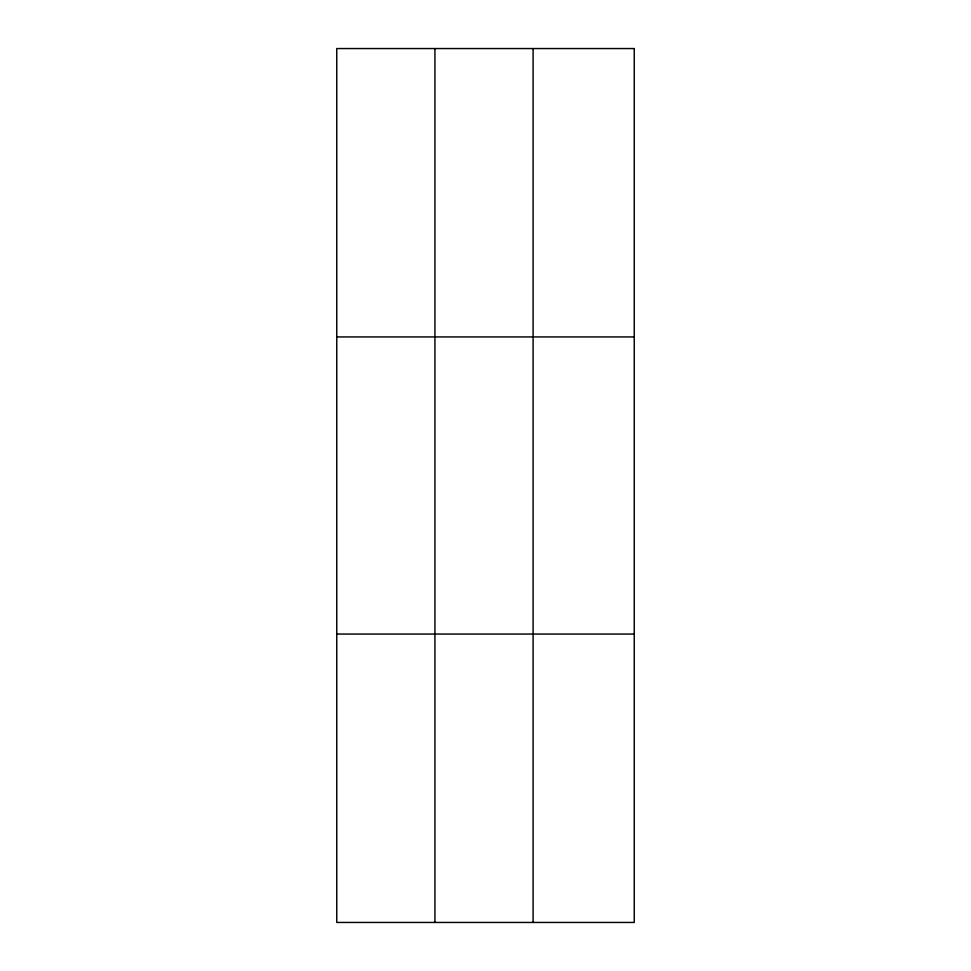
<?xml version="1.0" encoding="UTF-8"?>
<svg xmlns="http://www.w3.org/2000/svg" width="971" height="971" viewBox="0 0 971 971"><rect width="100%" height="100%" fill="white"/><g stroke="black" fill="none" stroke-linecap="round" stroke-linejoin="round"><path stroke-width="1.46" d="M434.923 48.55L434.923 922.45M533.103 48.55L533.103 922.45M336.755 336.937L634.245 336.937M336.755 634.063L634.245 634.063M634.245 48.55L634.245 922.45L336.755 922.45L336.755 48.55L634.245 48.55"/></g></svg>
